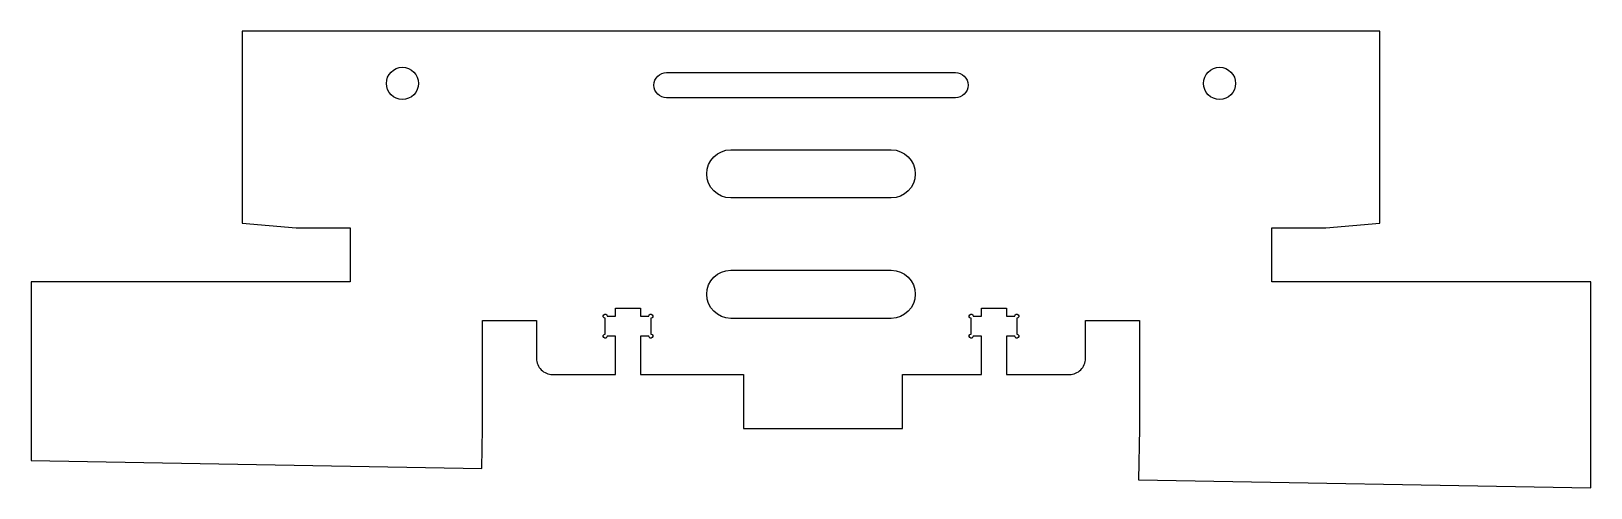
# Model space of a CAD drawing. Header units: millimetres. Extents: x -97 to 97, y -232 to -176.
import ezdxf

# ---------------------------------------------------------------- set-up
doc = ezdxf.new("R2010")
doc.units = ezdxf.units.MM

msp = doc.modelspace()

# ---------------------------------------------------------------- linework, layer by layer
for points in [[(32.22, -218.28, 0.414214), (34.22, -216.28), (34.22, -211.56), (40.94, -211.56), (40.94, -225), (40.83, -231.41), (97.22, -232.39), (97.22, -206.72), (57.46, -206.72), (57.46, -200), (64.18, -200), (70.9, -199.41), (70.9, -175.5), (-70.9, -175.5), (-70.9, -199.41), (-64.18, -200), (-57.46, -200), (-57.46, -206.72), (-97.22, -206.72), (-97.22, -229), (-41.03, -229.98), (-40.94, -225), (-40.94, -211.56), (-34.22, -211.56), (-34.22, -216.28, 0.414214), (-32.22, -218.28), (-24.39, -218.28), (-24.39, -213.5), (-25.41, -213.5, -2.414214), (-25.66, -213.25), (-25.66, -211.25, -2.414214), (-25.41, -211), (-24.39, -211), (-24.39, -210), (-21.24, -210), (-21.24, -211), (-20.21, -211, -2.414214), (-19.96, -211.25), (-19.96, -213.25, -2.414214), (-20.21, -213.5), (-21.24, -213.5), (-21.24, -218.28), (-8.41, -218.28), (-8.41, -225), (11.41, -225), (11.41, -218.28), (21.24, -218.28), (21.24, -213.5), (20.21, -213.5, -2.414214), (19.96, -213.25), (19.96, -211.25, -2.414214), (20.21, -211), (21.24, -211), (21.24, -210), (24.39, -210), (24.39, -211), (25.41, -211, -2.414214), (25.66, -211.25), (25.66, -213.25, -2.414214), (25.41, -213.5), (24.39, -213.5), (24.39, -218.28)], [(-18, -183.8, -1), (-18, -180.65), (18, -180.65, -1), (18, -183.8)], [(-10, -196.28, -1), (-10, -190.28), (10, -190.28, -1), (10, -196.28)], [(-10, -211.28, -1), (-10, -205.28), (10, -205.28, -1), (10, -211.28)]]:
    msp.add_lwpolyline(points, format="xyb", close=True)
for centre in [(-50.94, -182), (50.94, -182)]:
    msp.add_circle(centre, 2)

doc.saveas('drawing.dxf')
